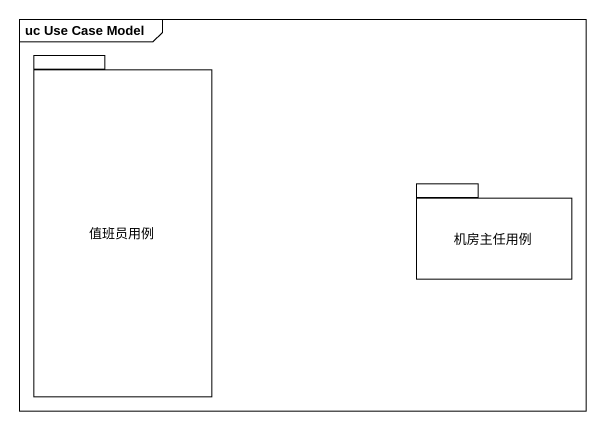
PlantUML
@startuml
mainframe uc Use Case Model
package 值班员用例 {
}
package 机房主任用例 {
}
@enduml
